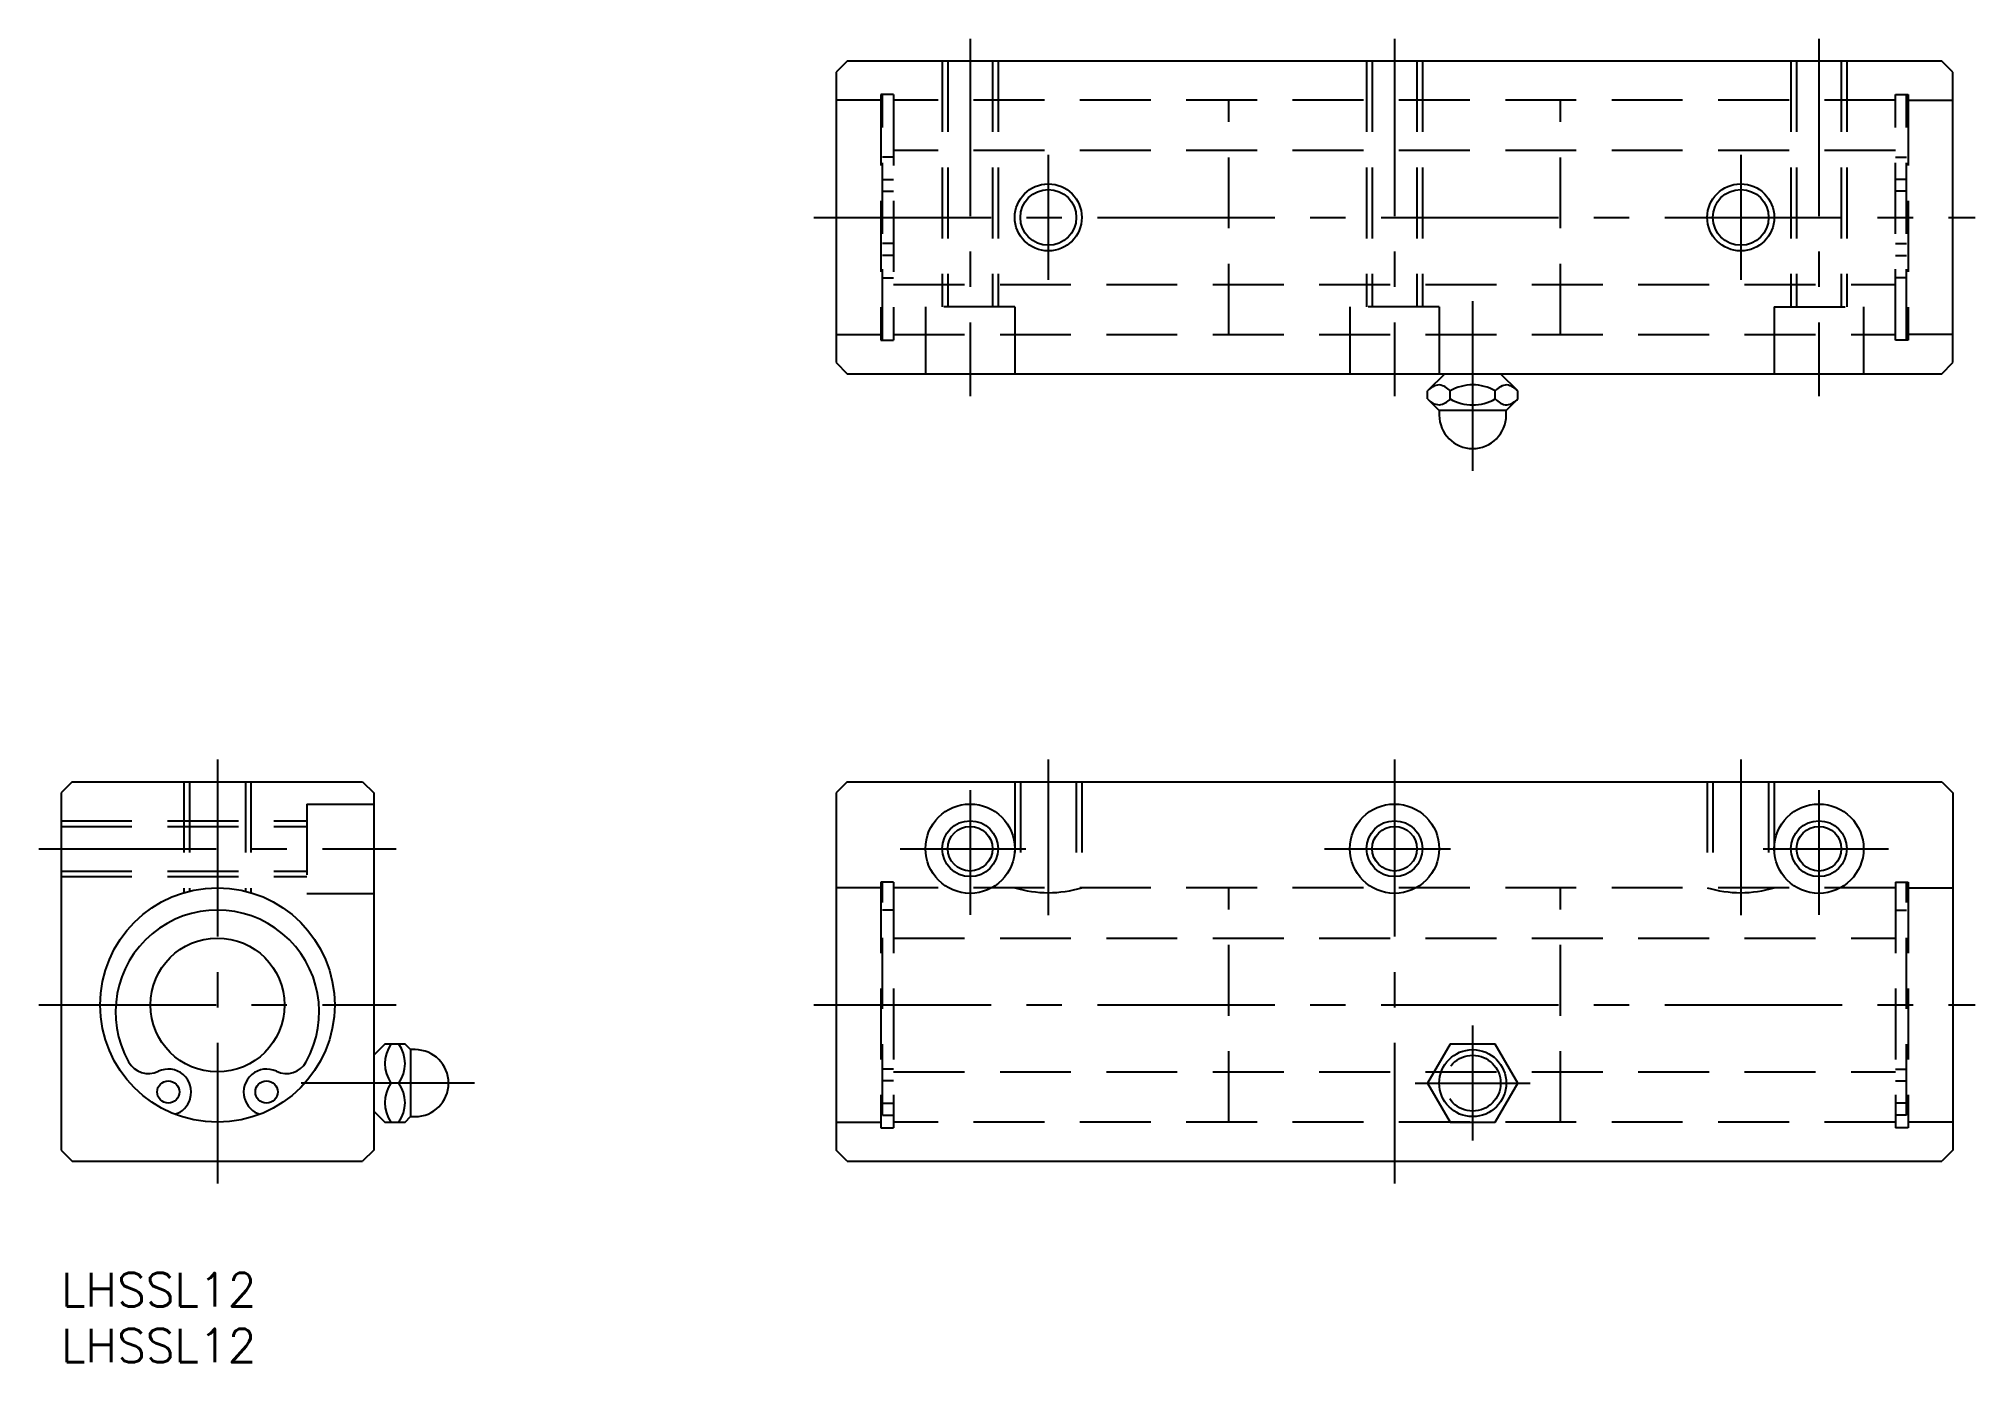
# Model space of a CAD drawing. Extents: x -2 to 171, y -8 to 111.
import ezdxf

# ---------------------------------------------------------------- set-up
doc = ezdxf.new("R2010")
doc.units = 0
doc.header["$LTSCALE"] = 0.5
doc.linetypes.add('CENTER', pattern=[50.8, 31.75, -6.35, 6.35, -6.35])
doc.linetypes.add('DASHED', pattern=[19.05, 12.7, -6.35])
for name, color, linetype in [('MSM_CENTER', 1, 'CENTER'), ('MSM_CONTINUOUS', 7, 'CONTINUOUS'), ('MSM_DASHED', 4, 'DASHED'), ('MSM_NARROW', 5, 'CONTINUOUS'), ('MSM_PART_NUMBER', 7, 'CONTINUOUS')]:
    doc.layers.add(name, color=color, linetype=linetype)
doc.styles.get("Standard").update_dxf_attribs({"font": 'txt.shx', "height": 3, "bigfont": 'bigfont.shx'})

# ---------------------------------------------------------------- blocks, each defined once
blk = doc.blocks.new('*U13')
at = {"layer": 'MSM_PART_NUMBER'}
blk.add_text('LHSSL12', height=3, dxfattribs=at).set_placement((0, -3))
blk = doc.blocks.new('*U14')
at = {"layer": 'MSM_PART_NUMBER'}
blk.add_text('LHSSL12', height=3, dxfattribs=at).set_placement((0, -8))

msp = doc.modelspace()

# ---------------------------------------------------------------- linework, layer by layer
at = {"layer": 'MSM_CENTER'}
for p, q in [((81.4, 110.54), (81.4, 78.54)), ((119.4, 110.54), (119.4, 78.54)), ((157.4, 110.54), (157.4, 78.54)), ((88.4, 100.13), (88.4, 88.96)), ((150.4, 100.13), (150.4, 88.96)), ((67.4, 94.54), (171.4, 94.54)), ((126.4, 71.84), (126.4, 87.04)), ((14, 46), (14, 8)), ((88.4, 46), (88.4, 32.06)), ((119.4, 46), (119.4, 8)), ((150.4, 46), (150.4, 32.06)), ((81.4, 43.25), (81.4, 32.08)), ((157.4, 43.25), (157.4, 32.08)), ((-2, 38), (30, 38)), ((75.13, 38), (86.4, 38)), ((113.13, 38), (124.4, 38)), ((152.4, 38), (163.64, 38)), ((-2, 24), (30, 24)), ((67.4, 24), (171.4, 24)), ((126.4, 11.85), (126.4, 22.15)), ((37.03, 17), (21.5, 17)), ((121.25, 17), (131.55, 17))]:
    msp.add_line(p, q, dxfattribs=at)
at = {"layer": 'MSM_CONTINUOUS'}
for p, q in [((70.4, 108.54), (69.4, 107.54)), ((69.4, 107.54), (69.4, 81.54)), ((168.4, 108.54), (70.4, 108.54)), ((169.4, 107.54), (168.4, 108.54)), ((169.4, 81.54), (169.4, 107.54)), ((69.4, 81.54), (70.4, 80.54)), ((168.4, 80.54), (169.4, 81.54)), ((70.4, 80.54), (168.4, 80.54)), ((123.9, 80.54), (122.36, 79)), ((130.44, 79), (128.9, 80.54)), ((122.36, 78.28), (122.36, 79)), ((122.36, 78.28), (123.4, 77.24)), ((124.38, 78.28), (124.38, 79)), ((128.42, 78.28), (128.42, 79)), ((129.4, 77.24), (130.44, 78.28)), ((130.44, 78.28), (130.44, 79)), ((123.4, 77.24), (123.4, 76.84)), ((129.4, 77.24), (123.4, 77.24)), ((129.4, 76.84), (129.4, 77.24)), ((1, 44), (0, 43)), ((1, 44), (27, 44)), ((27, 44), (28, 43)), ((70.4, 44), (69.4, 43)), ((70.4, 44), (168.4, 44)), ((168.4, 44), (169.4, 43)), ((0, 43), (0, 11)), ((28, 43), (28, 11)), ((69.4, 43), (69.4, 11)), ((169.4, 43), (169.4, 11)), ((28, 27), (28, 27)), ((29, 20.5), (28, 19.5)), ((30.8, 20.5), (29, 20.5)), ((31.3, 20), (30.8, 20.5)), ((31.7, 20), (31.3, 20)), ((31.3, 20), (31.3, 14)), ((124.38, 20.5), (122.36, 17)), ((128.42, 20.5), (124.38, 20.5)), ((130.44, 17), (128.42, 20.5)), ((11.55, 15.57), (11.57, 15.63)), ((16.43, 15.63), (16.45, 15.57)), ((30.26, 17), (29.54, 17)), ((122.36, 17), (124.38, 13.5)), ((128.42, 13.5), (130.44, 17)), ((28, 14.5), (29, 13.5)), ((30.8, 13.5), (31.3, 14)), ((31.3, 14), (31.7, 14)), ((29, 13.5), (30.8, 13.5)), ((124.38, 13.5), (128.42, 13.5)), ((0, 11), (1, 10)), ((28, 11), (27, 10)), ((70.4, 10), (69.4, 11)), ((169.4, 11), (168.4, 10)), ((1, 10), (27, 10)), ((70.4, 10), (168.4, 10))]:
    msp.add_line(p, q, dxfattribs=at)
for centre, radius in [((88.4, 94.54), 2.5), ((150.4, 94.54), 2.5), ((81.4, 38), 4), ((119.4, 38), 4), ((157.4, 38), 4), ((81.4, 38), 2), ((119.4, 38), 2), ((157.4, 38), 2), ((14, 24), 10.5), ((14, 24), 6), ((126.4, 17), 3), ((9.6, 16.21), 1), ((18.4, 16.21), 1)]:
    msp.add_circle(centre, radius, dxfattribs=at)
for centre, radius, start, end in [((123.54, 78.01), 1.54, 94.9065, 139.8212), ((123.48, 79.19), 1.44, 218.7191, 266.8684), ((123.09, 77.82), 1.75, 42.4502, 79.5637), ((123.18, 79.31), 1.58, 278.6031, 319.5849), ((126.4, 75.47), 4.07, 60.1945, 119.8055), ((126.4, 81.8), 4.06, 240.1226, 299.8774), ((129.6, 78.01), 1.54, 94.9065, 139.8212), ((129.56, 79.21), 1.47, 219.1919, 266.3955), ((129.14, 77.81), 1.76, 42.5784, 79.4355), ((129.16, 79.47), 1.75, 280.2516, 317.4071), ((126.4, 76.84), 3, 180, 0), ((14, 23.38), 9.12, 330.641, 209.359), ((32.1, 18.75), 3.1, 145.6279, 214.3721), ((27.7, 18.75), 3.1, 325.6279, 34.3721), ((31.7, 17), 3, 270, 90), ((7.83, 19.91), 2.05, 209.359, 295.519), ((9.6, 16.21), 2.05, 343.794, 115.519), ((18.4, 16.21), 2.05, 64.481, 196.206), ((20.17, 19.91), 2.05, 244.481, 330.641), ((32.12, 15.25), 3.12, 145.854, 214.146), ((27.7, 15.25), 3.1, 325.6279, 34.3721), ((9.63, 16.13), 2, 286.4159, 343.794), ((18.37, 16.13), 2, 196.206, 253.5841)]:
    msp.add_arc(centre, radius, start, end, dxfattribs=at)
at = {"layer": 'MSM_DASHED'}
for p, q in [((78.9, 108.54), (78.9, 86.54)), ((79.4, 108.54), (79.4, 86.54)), ((83.4, 108.54), (83.4, 86.54)), ((83.9, 108.54), (83.9, 86.54)), ((116.9, 108.54), (116.9, 86.54)), ((117.4, 108.54), (117.4, 86.54)), ((121.4, 108.54), (121.4, 86.54)), ((121.9, 108.54), (121.9, 86.54)), ((154.9, 108.54), (154.9, 86.54)), ((155.4, 108.54), (155.4, 86.54)), ((159.4, 108.54), (159.4, 86.54)), ((159.9, 108.54), (159.9, 86.54)), ((73.4, 105.04), (69.4, 105.04)), ((73.4, 105.54), (73.4, 83.54)), ((74.55, 105.54), (73.4, 105.54)), ((73.55, 83.54), (73.55, 105.54)), ((74.55, 105.54), (74.55, 83.54)), ((164.25, 105.04), (74.55, 105.04)), ((104.55, 84.04), (104.55, 105.04)), ((134.25, 84.04), (134.25, 105.04)), ((164.25, 83.54), (164.25, 105.54)), ((164.25, 105.54), (165.4, 105.54)), ((165.25, 83.54), (165.25, 105.54)), ((165.4, 105.54), (165.4, 83.54)), ((165.4, 105.04), (169.4, 105.04)), ((74.55, 99.94), (73.55, 99.94)), ((164.25, 100.54), (74.55, 100.54)), ((164.25, 99.94), (165.25, 99.94)), ((73.55, 97.94), (74.55, 97.94)), ((165.25, 97.94), (164.25, 97.94)), ((73.55, 96.89), (74.55, 96.89)), ((165.25, 96.89), (164.25, 96.89)), ((74.55, 92.19), (73.55, 92.19)), ((164.25, 92.19), (165.25, 92.19)), ((74.55, 91.14), (73.55, 91.14)), ((164.25, 91.14), (165.25, 91.14)), ((73.55, 89.14), (74.55, 89.14)), ((74.55, 88.54), (164.25, 88.54)), ((165.25, 89.14), (164.25, 89.14)), ((77.4, 86.54), (77.4, 80.54)), ((85.4, 86.54), (77.4, 86.54)), ((85.4, 86.54), (85.4, 80.54)), ((115.4, 86.54), (115.4, 80.54)), ((123.4, 86.54), (115.4, 86.54)), ((123.4, 86.54), (123.4, 80.54)), ((153.4, 86.54), (161.4, 86.54)), ((153.4, 86.54), (153.4, 80.54)), ((161.4, 86.54), (161.4, 80.54)), ((69.4, 84.04), (73.4, 84.04)), ((73.4, 83.54), (74.55, 83.54)), ((74.55, 84.04), (164.25, 84.04)), ((165.4, 83.54), (164.25, 83.54)), ((169.4, 84.04), (165.4, 84.04)), ((11, 44), (11, 34.06)), ((11.5, 44), (11.5, 34.2)), ((16.5, 44), (16.5, 34.2)), ((17, 44), (17, 34.06)), ((85.4, 44), (85.4, 34.5)), ((85.9, 44), (85.9, 34.5)), ((90.9, 44), (90.9, 34.5)), ((91.4, 44), (91.4, 34.5)), ((147.4, 44), (147.4, 34.5)), ((147.9, 44), (147.9, 34.5)), ((152.9, 44), (152.9, 34.5)), ((153.4, 44), (153.4, 34.5)), ((22, 42), (22, 34)), ((22, 42), (28, 42)), ((0, 40.5), (22, 40.5)), ((0, 40), (22, 40)), ((0, 36), (22, 36)), ((0, 35.5), (22, 35.5)), ((74.55, 35), (73.4, 35)), ((73.4, 35), (73.4, 13)), ((73.55, 14.13), (73.55, 35)), ((74.55, 35), (74.55, 13)), ((164.25, 35), (165.4, 35)), ((164.25, 35), (164.25, 13)), ((165.25, 14.13), (165.25, 35)), ((165.4, 35), (165.4, 13)), ((22, 34), (28, 34)), ((73.4, 34.5), (69.4, 34.5)), ((164.25, 34.5), (74.55, 34.5)), ((104.55, 13.5), (104.55, 34.5)), ((134.25, 13.5), (134.25, 34.5)), ((165.4, 34.5), (169.4, 34.5)), ((74.55, 32.5), (73.55, 32.5)), ((164.25, 32.5), (165.25, 32.5)), ((74.55, 30), (164.25, 30)), ((74.55, 18.26), (73.55, 18.26)), ((74.55, 18), (164.25, 18)), ((164.25, 18.26), (165.25, 18.26)), ((74.55, 17.21), (73.55, 17.21)), ((164.25, 17.21), (165.25, 17.21)), ((73.55, 15.21), (74.55, 15.21)), ((73.55, 14.13), (74.55, 14.13)), ((165.25, 15.21), (164.25, 15.21)), ((165.25, 14.13), (164.25, 14.13)), ((69.4, 13.5), (73.4, 13.5)), ((73.4, 13), (74.55, 13)), ((164.25, 13.5), (74.55, 13.5)), ((165.4, 13), (164.25, 13)), ((169.4, 13.5), (165.4, 13.5))]:
    msp.add_line(p, q, dxfattribs=at)
msp.add_circle((126.4, 17), 2.5, dxfattribs=at)
for centre in [(88.4, 44.56), (150.4, 44.56)]:
    msp.add_arc(centre, 10.5, 253.3985, 286.6015, dxfattribs=at)
at = {"layer": 'MSM_NARROW'}
for centre, radius in [((88.4, 94.54), 3), ((150.4, 94.54), 3), ((81.4, 38), 2.5), ((119.4, 38), 2.5), ((157.4, 38), 2.5)]:
    msp.add_circle(centre, radius, dxfattribs=at)

# ---------------------------------------------------------------- block references
at = {"layer": 'MSM_CONTINUOUS'}
for name in ['*U13', '*U14']:
    msp.add_blockref(name, (0, 0), dxfattribs=at)

doc.saveas('drawing.dxf')
